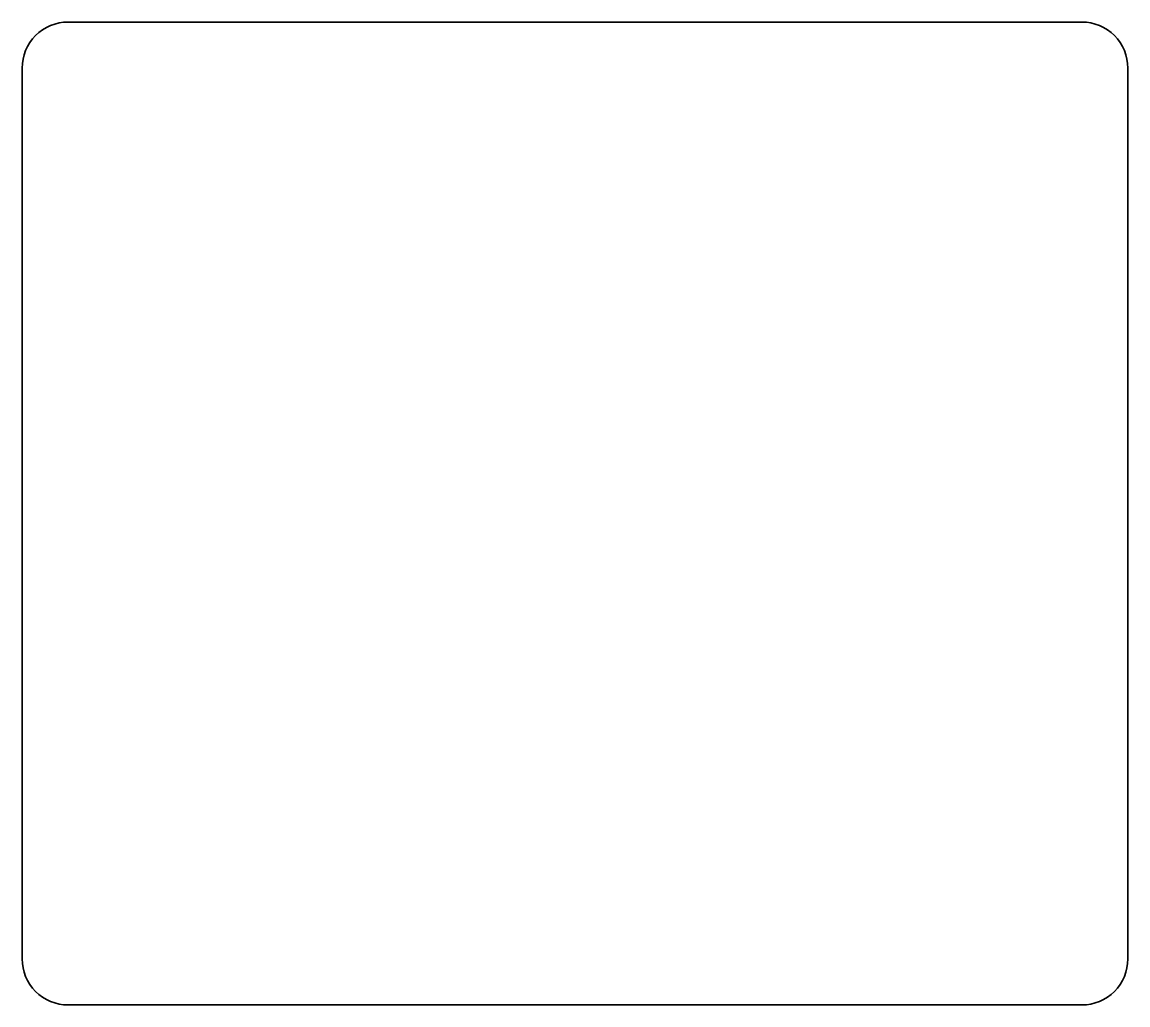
# Model space of a CAD drawing. Extents: x 145 to 506, y 362 to 683.
import ezdxf

# ---------------------------------------------------------------- set-up
doc = ezdxf.new("R2010")
doc.units = 0

msp = doc.modelspace()

# ---------------------------------------------------------------- linework, layer by layer
at = {"color": 7, "lineweight": 35}
for p, q in [((490.669159, 682.504944), (159.669159, 682.504944)), ((144.669159, 376.504944), (144.669159, 667.504944)), ((505.669159, 667.504944), (505.669159, 376.504944)), ((159.669159, 361.504944), (490.669159, 361.504944))]:
    msp.add_line(p, q, dxfattribs=at)
at = {"color": 7, "lineweight": 35, "ltscale": 0.3}
msp.add_line((198.268539, 682.504944), (186.268539, 682.504944), dxfattribs=at)
at = {"color": 7, "lineweight": 35}
for centre, start, end in [((159.669159, 667.504944), 90.000003, 180.000005), ((490.669159, 667.504944), 0, 90.000003), ((159.669159, 376.504944), 179.999995, 269.999997), ((490.669159, 376.504944), 269.999997, 360)]:
    msp.add_arc(centre, 15, start, end, dxfattribs=at)

doc.saveas('drawing.dxf')
